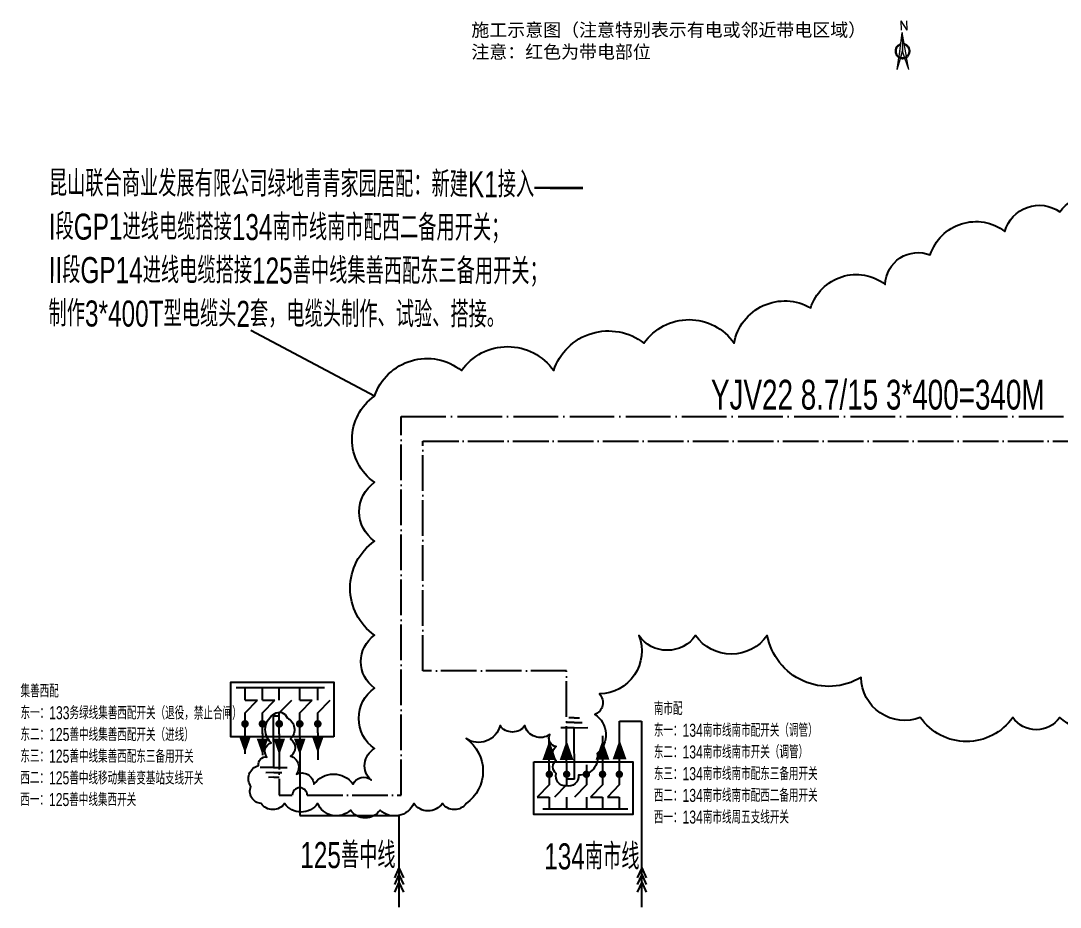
# Model space of a CAD drawing. Header units: inches. Extents: x 474 to 963, y -316 to -78.
# Drawn here: x 474.1 to 753.6, y -316.3 to -77.9 of the extents above; entities that cross this region are included whole.
import ezdxf

# ---------------------------------------------------------------- set-up
doc = ezdxf.new("R2010")
doc.units = ezdxf.units.IN
doc.header["$MEASUREMENT"] = 0
doc.linetypes.add('ACAD_ISO04W100', pattern=[30, 24, -3, 0, -3])
doc.linetypes.add('CENTERX2', pattern=[101.6, 63.5, -12.7, 12.7, -12.7])
for name, color, linetype in [('Layer1', 7, 'Continuous'), ('同杆线路', 3, 'Continuous'), ('本线路', 7, 'Continuous'), ('绿地青青家园10kV进线', 7, 'Continuous')]:
    doc.layers.add(name, color=color, linetype=linetype)
doc.layers.add('跨越', color=4, linetype='CENTERX2', lineweight=9)
doc.styles.add('c.shx', font='c.shx', dxfattribs={"width": 0.7, "bigfont": 'hztxt.shx'})
doc.styles.get("Standard").update_dxf_attribs({"font": 'txt', "bigfont": 'gbcbig.shx'})
doc.styles.add('STYLE1', font='SIMFANG.TTF')

# ---------------------------------------------------------------- blocks, each defined once
blk = doc.blocks.new('A$C779D513D')
at = {"layer": '跨越'}
h = blk.add_hatch(color=1, dxfattribs=at)
h.paths.add_polyline_path([(2, 7.41, 0.07616), (3.02, 6.94), (4.03, 10.5), (3.79, 21.16)])
h.paths.add_polyline_path([(2.85, 6.38, -0.05961), (1.91, 6.77), (1.03, 0)])
blk.add_hatch(color=5, dxfattribs=at).paths.add_polyline_path([(4.94, 14.7), (5.05, 14.06, -6.607399), (2.86, 14.01), (2.94, 14.65, 8.4891)])
at = {"layer": '跨越', "color": 0}
for p, q in [((2, 7.41), (3.79, 21.16)), ((3.79, 21.16), (4.03, 10.5)), ((6.21, 7.51), (3.79, 21.16)), ((1.03, 0), (1.91, 6.77)), ((1.03, 0), (2.85, 6.38)), ((3.02, 6.94), (4.03, 10.5)), ((5.21, 6.99), (4.03, 10.5)), ((7.51, 0.15), (5.4, 6.43)), ((7.51, 0.15), (6.32, 6.87))]:
    blk.add_line(p, q, dxfattribs=at)
for radius, start, end in [(4.29, 104.73675, 77.86325), (3.7, 108.51229, 74.08771)]:
    blk.add_arc((4.03, 10.5), radius, start, end, dxfattribs=at)
at = {"lineweight": -2, "insert": (2.18, 27.69), "char_height": 5.27, "width": 50.4759, "attachment_point": 1, "rotation": 1.3}
blk.add_mtext('N', dxfattribs=at)

msp = doc.modelspace()

# ---------------------------------------------------------------- linework, layer by layer
at = {"color": 5}
msp.add_line((569.25, -178.83), (535.96, -161.21), dxfattribs=at)
at = {"color": 1}
for p, q in [((534.41, -260.59), (537.76, -260.59)), ((539.1, -260.59), (542.45, -260.59)), ((549.13, -260.59), (552.48, -260.59)), ((534.4, -268.98), (534.4, -275.04)), ((539.1, -269.6), (539.11, -275.36)), ((549.13, -270.44), (549.13, -291.64)), ((613.01, -286.67), (616.24, -286.67)), ((627.33, -286.67), (630.55, -286.67)), ((631.85, -286.67), (635.07, -286.67)), ((549.13, -291.64), (575.8, -291.64)), ((575.8, -291.64), (575.8, -316.27)), ((575.8, -305.67), (574.61, -308.38)), ((575.8, -307.44), (574.61, -310.15)), ((575.8, -305.67), (577, -308.38)), ((575.8, -307.44), (577, -310.15)), ((641.08, -305.67), (639.88, -308.38)), ((641.08, -307.44), (639.88, -310.15)), ((641.08, -305.67), (642.28, -308.38)), ((641.08, -307.44), (642.28, -310.15)), ((575.8, -309.55), (574.61, -312.26)), ((575.8, -309.55), (577, -312.26)), ((641.08, -309.55), (639.88, -312.26)), ((641.08, -309.55), (642.28, -312.26))]:
    msp.add_line(p, q, dxfattribs=at)
at = {"color": 4}
for p, q in [((542.02, -264.83), (543.62, -264.82)), ((542.02, -264.83), (542.11, -278.7)), ((622.93, -265.37), (621.47, -265.38)), ((622.93, -265.37), (624.39, -265.35)), ((622.95, -268.01), (619.34, -268.04)), ((622.94, -266.62), (620.79, -266.64)), ((622.94, -266.62), (625.09, -266.6)), ((622.95, -268.01), (626.57, -267.97)), ((623.05, -281.87), (622.95, -268.01)), ((542.11, -278.7), (538.5, -278.73)), ((542.11, -278.7), (545.73, -278.66)), ((542.13, -280.09), (539.98, -280.11)), ((542.14, -281.34), (540.68, -281.35)), ((542.13, -280.09), (544.27, -280.07)), ((542.14, -281.34), (543.6, -281.33)), ((623.05, -281.87), (620.9, -281.87))]:
    msp.add_line(p, q, dxfattribs=at)
at = {"color": 1, "ltscale": 0.2}
for p, q in [((635.08, -266.25), (641.06, -266.25)), ((641.06, -266.25), (641.06, -316.27))]:
    msp.add_line(p, q, dxfattribs=at)
at = {"color": 5}
for points, format in [([(784.13, -257.35, -0.520567), (753.53, -265.26, -0.520567), (740.87, -265.26, -0.520567), (716.02, -265.26, -0.520567), (700.08, -254.49, -0.520567), (674.84, -243.21, -0.520567), (655.58, -243.21, -0.520567), (640.31, -243.21, -0.520567), (629.75, -258.94, -0.520567), (628.44, -264.49, -0.520567), (629.09, -274.93, -0.520567), (624.07, -280.73, -0.520567), (620.8, -283.66, -0.520567), (618.1, -280.28, -0.520567), (618.1, -276.79, -0.520567), (618.1, -273.08, -0.520567), (616.41, -269.82, -0.520567), (609.64, -267.45, -0.520567), (603, -267.45, -0.520567), (593.87, -270.94, -0.520567), (593.87, -288.37, -0.520567), (587.51, -288.37, -0.520567), (579.79, -288.37, -0.520567), (570.71, -290.18, -0.520567), (562.77, -290.18, -0.520567), (553.92, -288.37, -0.520567), (545.07, -288.37, -0.520567), (538.71, -288.37, -0.520567), (535.99, -283.83, -0.520567), (538.03, -278.17, -0.520567), (540.3, -275.9, -0.520567), (541.44, -272.04, -0.520567), (542.38, -264.27, -0.520567), (545.7, -265.37, -0.520567), (546.66, -271.05, -0.520567), (546.66, -275.62, -0.520567), (548.21, -280.49, -0.520567), (552.93, -283.22, -0.520567), (563.49, -283.22, -0.520567), (568.37, -282.11, -0.520567), (569.25, -273.63, -0.520567), (569.25, -257.35, -0.520567), (569.25, -243.12, -0.520567), (569.25, -217.83, -0.520567), (569.25, -202.02, -0.520567), (569.25, -178.83, -0.520567), (592.62, -171.98, -0.520567), (617.42, -171.98, -0.520567), (641.69, -164.6, -0.520567), (665.95, -164.6, -0.520567), (686.53, -155.12, -0.520567), (706.58, -148.79, -0.520567), (718.71, -140.89, -0.520567), (738.76, -134.56, -0.520567), (753.53, -129.29, -0.520567), (769.36, -129.29, -0.520567)], "xyb"), ([(543.62, -270.94, 3.12, 0, 0), (543.62, -275.36, 0, 0, 0)], "xyseb")]:
    msp.add_lwpolyline(points, format=format, dxfattribs=at)
at = {"color": 1}
for points in [[(534.39, -270.43, 3.12, 0, 0), (534.39, -274.85, 0, 0, 0)], [(539.11, -270.94, 3.12, 0, 0), (539.11, -275.36, 0, 0, 0)], [(549.13, -270.94, 3.12, 0, 0), (549.13, -275.36, 0, 0, 0)]]:
    msp.add_lwpolyline(points, format="xyseb", dxfattribs=at)
at = {"color": 5}
msp.add_arc((549.13, -286.17), 2.02, 0, 180, dxfattribs=at)
at = {"layer": 'Layer1', "color": 1, "linetype": 'ByBlock'}
for p, q in [((543.62, -257.28), (532.07, -257.28)), ((534.41, -260.59), (534.41, -257.28)), ((539.1, -260.59), (539.1, -257.28)), ((553.98, -257.28), (543.62, -257.28)), ((543.62, -260.59), (543.62, -257.28)), ((549.13, -260.59), (549.13, -257.28)), ((553.98, -257.28), (552.13, -257.28)), ((553.98, -260.59), (553.98, -257.28)), ((555.82, -257.28), (553.98, -257.28)), ((534.41, -264.03), (537.76, -260.59)), ((539.1, -264.03), (542.45, -260.59)), ((549.13, -264.03), (552.48, -260.59)), ((553.98, -264.03), (557.33, -260.59)), ((534.41, -269.62), (534.41, -264.03)), ((539.1, -269.62), (539.1, -264.03)), ((549.13, -270.44), (549.13, -264.03)), ((553.98, -269.4), (553.98, -264.03))]:
    msp.add_line(p, q, dxfattribs=at)
at = {"layer": 'Layer1', "linetype": 'ByBlock'}
for p, q in [((543.62, -264.03), (546.97, -260.59)), ((543.62, -269.62), (543.62, -264.03))]:
    msp.add_line(p, q, dxfattribs=at)
msp.add_lwpolyline([(558.32, -270.44), (530.6, -270.44), (530.6, -255.74), (558.32, -255.74)], close=True, dxfattribs=at)
at = {"layer": 'Layer1', "color": 1, "linetype": 'ByBlock', "const_width": 1.03}
for points in [[(534.92, -266.97, 1), (533.89, -266.97, 1)], [(539.62, -266.97, 1), (538.59, -266.97, 1)], [(549.64, -266.97, 1), (548.61, -266.97, 1)], [(554.49, -266.97, 1), (553.46, -266.97, 1)]]:
    msp.add_lwpolyline(points, format="xyb", close=True, dxfattribs=at)
at = {"layer": 'Layer1', "linetype": 'ByBlock', "const_width": 1.03}
msp.add_lwpolyline([(544.13, -266.97, 1), (543.1, -266.97, 1)], format="xyb", close=True, dxfattribs=at)
at = {"layer": '同杆线路', "color": 1}
msp.add_line((553.98, -269.4), (553.98, -276.6), dxfattribs=at)
msp.add_lwpolyline([(553.98, -270.43, 3.12, 0, 0), (553.98, -274.85, 0, 0, 0)], format="xyseb", dxfattribs=at)
at = {"layer": '本线路', "color": 1, "ltscale": 0.2}
for p, q in [((635.08, -280.19), (635.08, -266.26)), ((616.21, -280.39), (616.21, -270.85)), ((630.55, -270.17), (630.55, -278.24))]:
    msp.add_line(p, q, dxfattribs=at)
at = {"layer": '本线路', "color": 1, "linetype": 'ByBlock'}
for p, q in [((616.24, -278.19), (616.24, -283.36)), ((630.55, -277.98), (630.55, -283.36)), ((635.07, -277.98), (635.07, -283.36)), ((616.24, -283.36), (613.01, -286.67)), ((630.55, -283.36), (627.33, -286.67)), ((635.07, -283.36), (631.85, -286.67)), ((616.24, -286.67), (616.24, -289.85)), ((620.9, -286.67), (620.9, -289.85)), ((626.21, -286.67), (626.21, -289.85)), ((630.55, -286.67), (630.55, -289.85)), ((635.07, -286.67), (635.07, -289.85)), ((614.46, -289.85), (616.24, -289.85)), ((616.24, -289.85), (618.01, -289.85)), ((616.24, -289.85), (626.21, -289.85)), ((626.21, -289.85), (637.32, -289.85))]:
    msp.add_line(p, q, dxfattribs=at)
at = {"layer": '本线路', "linetype": 'ByBlock'}
for p, q in [((620.9, -277.19), (620.9, -283.36)), ((626.21, -277.98), (626.21, -283.36)), ((620.9, -283.36), (617.68, -286.67)), ((626.21, -283.36), (622.98, -286.67))]:
    msp.add_line(p, q, dxfattribs=at)
at = {"layer": '本线路', "color": 1}
for points in [[(616.25, -276.67, 3.71, 0, 0), (616.25, -271.42, 0, 0, 0)], [(630.55, -276.59, 3.71, 0, 0), (630.55, -271.33, 0, 0, 0)], [(635.13, -276.47, 3.71, 0, 0), (635.13, -271.22, 0, 0, 0)]]:
    msp.add_lwpolyline(points, format="xyseb", dxfattribs=at)
at = {"layer": '本线路', "color": 5}
msp.add_lwpolyline([(620.9, -276.67, 3.71, 0, 0), (620.9, -271.42, 0, 0, 0)], format="xyseb", dxfattribs=at)
at = {"layer": '本线路', "linetype": 'ByBlock'}
msp.add_lwpolyline([(612.06, -277.19), (638.73, -277.19), (638.73, -291.34), (612.06, -291.34)], close=True, dxfattribs=at)
at = {"layer": '本线路', "color": 1, "linetype": 'ByBlock', "const_width": 0.994}
for points in [[(615.74, -280.53, 1), (616.73, -280.53, 1)], [(630.05, -280.53, 1), (631.05, -280.53, 1)], [(634.57, -280.53, 1), (635.57, -280.53, 1)]]:
    msp.add_lwpolyline(points, format="xyb", close=True, dxfattribs=at)
at = {"layer": '本线路', "linetype": 'ByBlock', "const_width": 0.994}
for points in [[(620.41, -280.53, 1), (621.4, -280.53, 1)], [(625.71, -280.53, 1), (626.7, -280.53, 1)]]:
    msp.add_lwpolyline(points, format="xyb", close=True, dxfattribs=at)
at = {"layer": '绿地青青家园10kV进线', "color": 5, "linetype": 'ACAD_ISO04W100', "ltscale": 0.4}
for p, q in [((576.42, -286.17), (576.42, -184.32)), ((582.27, -252.71), (582.27, -191)), ((582.27, -191), (939.9, -191)), ((620.9, -252.71), (582.27, -252.71)), ((620.9, -277.19), (620.9, -252.71)), ((543.62, -269.62), (543.62, -286.17)), ((543.62, -286.17), (547.11, -286.17)), ((551.15, -286.17), (576.42, -286.17))]:
    msp.add_line(p, q, dxfattribs=at)
at = {"layer": '绿地青青家园10kV进线', "color": 5, "linetype": 'ACAD_ISO04W100', "ltscale": 0.5}
msp.add_line((576.42, -184.32), (771.82, -184.32), dxfattribs=at)

# ---------------------------------------------------------------- block references
at = {"xscale": 0.4727453864820745, "yscale": 0.4727453864800282, "zscale": 0.4727453864797838}
msp.add_blockref('A$C779D513D', (709.34, -91.05), dxfattribs=at)

# ---------------------------------------------------------------- texts
at = {"linetype": 'Continuous', "insert": (595.28, -78.61), "char_height": 3.5381, "width": 781.4033, "attachment_point": 1, "style": 'STYLE1'}
msp.add_mtext('施工示意图（注意特别表示有电或邻近带电区域）\\P注意：红色为带电部位', dxfattribs=at)
at = {"color": 1, "char_height": 7, "width": 405.0495, "attachment_point": 1, "rotation": 359.853, "style": 'c.shx'}
for s, insert in [('{\\C5;昆山联合商业发展有限公司绿地青青家园居配：新建K1接入——\\PI段GP1进线电缆搭接134南市线南市配西二备用开关；\\PII段GP14进线电缆搭接125善中线集善西配东三备用开关；\\P制作3*400T型电缆头2套，电缆头制作、试验、搭接。}', (481.67, -118.09)), ('125善中线', (549.27, -298.74)), ('134南市线', (614.88, -299.09))]:
    msp.add_mtext(s, dxfattribs=dict(at, insert=insert))
at = {"insert": (659.72, -174.46), "char_height": 8, "width": 113.7854, "attachment_point": 1, "style": 'c.shx'}
msp.add_mtext('{\\C5;YJV22 8.7/15 3*400=340M}', dxfattribs=at)
at = {"insert": (474.04, -256.37), "char_height": 3.5, "width": 127.6793, "attachment_point": 1, "rotation": 359.853, "style": 'c.shx'}
msp.add_mtext('集善西配\\P东一：133务绿线集善西配开关（退役，禁止合闸）\\P东二：125善中线集善西配开关（进线）\\P东三：125善中线集善西配东三备用开关\\P西二：125善中线移动集善变基站支线开关\\P西一：125善中线集西开关', dxfattribs=at)
at = {"color": 6, "ltscale": 0.2, "insert": (644.35, -261.11), "char_height": 3.5, "width": 113.9765, "attachment_point": 1, "style": 'c.shx'}
msp.add_mtext('{\\C256;南市配\\P东一：134南市线南市配开关（调管）\\P东二：134南市线南市开关（调管）\\P东三：134南市线南市配东三备用开关\\P西二：134南市线南市配西二备用开关\\P西一：134南市线周五支线开关}', dxfattribs=at)

doc.saveas('drawing.dxf')
